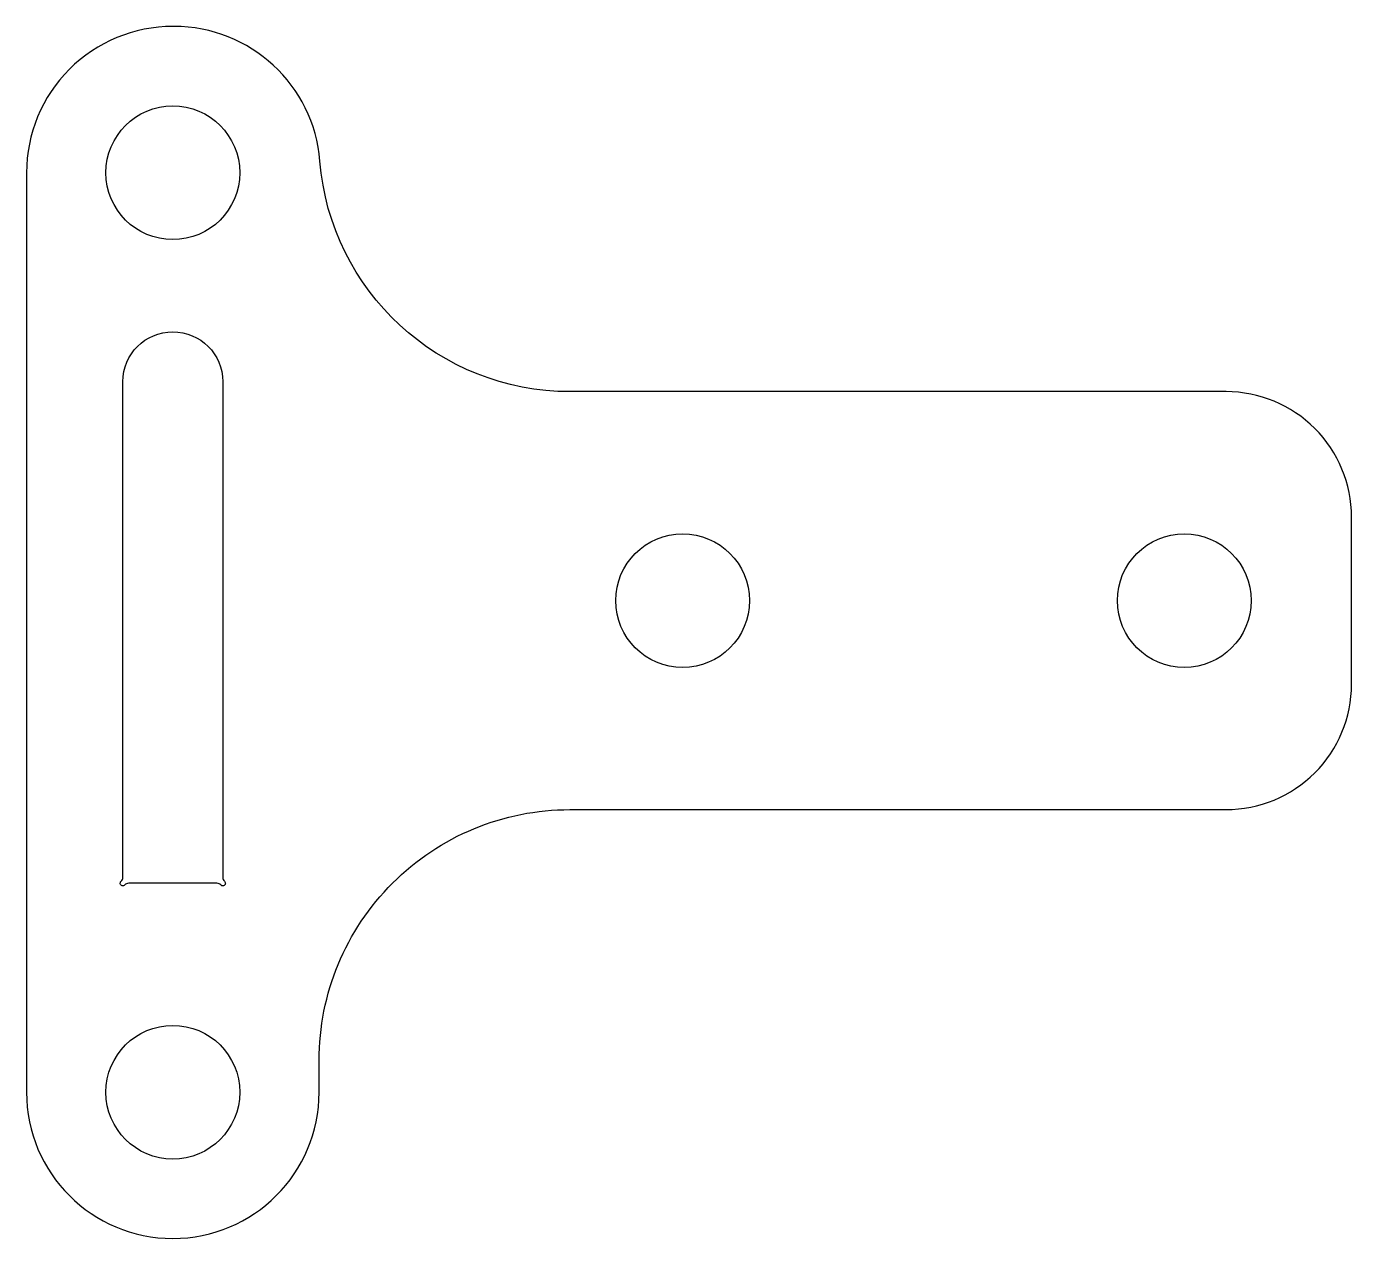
# Model space of a CAD drawing. Header units: millimetres. Extents: x -6.7 to 25, y 5.8 to 34.8.
import ezdxf

# ---------------------------------------------------------------- set-up
doc = ezdxf.new("R2010")
doc.units = ezdxf.units.MM
doc.layers.get('0').update_dxf_attribs({"linetype": 'CONTINUOUS'})

msp = doc.modelspace()

# ---------------------------------------------------------------- linework, layer by layer
for points in [[(-6.695, 9.263, 1), (0.305, 9.263), (0.305, 10.025, -0.414214), (6.305, 16.025), (22, 16.025, 0.414214), (25, 19.025), (25, 23.025, 0.414214), (22, 26.025), (6.305, 26.025, -0.390871), (0.324, 31.543, 0.390871), (-3.164, 34.763), (-3.195, 34.763, 0.414214), (-6.695, 31.263)], [(-2, 14.402, 0.213422), (-1.958, 14.309, -1.05728), (-2.047, 14.221, 0.213422), (-2.14, 14.263), (-4.25, 14.263, 0.213422), (-4.343, 14.221, -1.05728), (-4.432, 14.309, 0.213422), (-4.39, 14.402), (-4.39, 26.263, -1), (-2, 26.263)]]:
    msp.add_lwpolyline(points, format="xyb", close=True)
for centre in [(-3.195, 31.263), (9, 21.025), (21, 21.025), (-3.195, 9.263)]:
    msp.add_circle(centre, 1.6)

doc.saveas('drawing.dxf')
